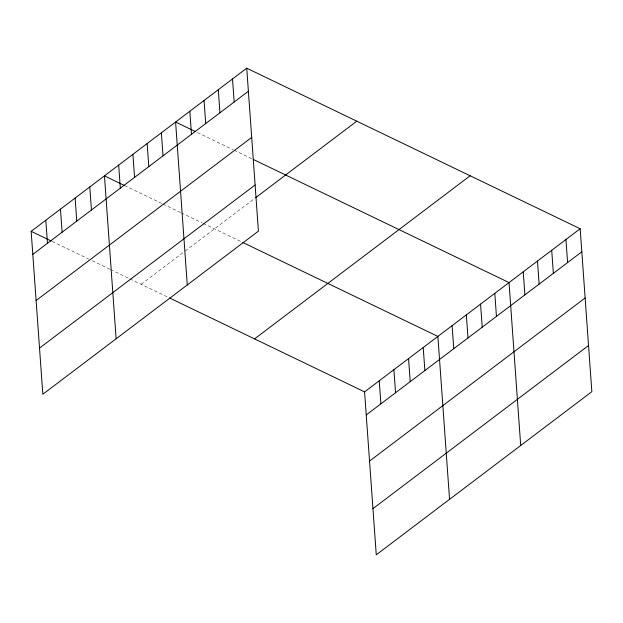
<?xml version="1.0" encoding="UTF-8"?>
<svg xmlns="http://www.w3.org/2000/svg" width="623" height="623" viewBox="0 0 623 623"><rect width="100%" height="100%" fill="white"/><g stroke="black" fill="none" stroke-linecap="round" stroke-linejoin="round"><path stroke-width="0.47" stroke-dasharray="3.12 2.34" d="M141.18 284.306L183.621 252.198M185.163 251.03L254.924 198.246M197.429 132.543L233.228 149.785M234.108 150.205L252.44 159.029M124.538 185.529L162.089 203.612M162.961 204.033L180.429 212.443M181.301 212.864L202.257 222.956M203.129 223.377L241.965 242.074M52.106 241.42L88.785 259.075M92.282 260.757L109.741 269.167M110.621 269.588L128.953 278.419M129.833 278.839L168.662 297.537"/><path stroke-width="0.93" d="M246.739 68.195L258.42 231.125L42.831 394.25L31.15 231.328L246.739 68.195L580.169 228.75L591.85 391.672L376.261 554.805L364.58 391.875L580.169 228.75M32.801 254.379L248.39 91.254M36.111 300.543L251.7 137.41M39.522 348.093L255.111 184.969M255.671 197.678L356.769 121.181M254.55 338.896L470.139 175.764M366.231 414.934L581.827 251.801M369.54 461.09L585.129 297.958M372.951 508.648L588.54 345.516M195.684 131.702L175.593 122.03L187.274 284.96M253.32 159.449L509.03 282.577L520.703 445.507M124.538 185.529L104.454 175.865L116.127 338.787M242.822 242.487L437.883 336.412L449.557 499.342M31.15 231.328L51.234 241M169.526 297.95L364.58 391.875M565.941 239.512L567.592 262.571M551.713 250.282L553.364 273.333M537.485 261.045L539.136 284.104M523.258 271.815L524.909 294.866M494.794 293.347L496.453 316.398M480.567 304.11L482.218 327.168M466.339 314.88L467.99 337.939M452.111 325.642L453.762 348.701M423.219 347.502L424.87 370.56M408.563 358.599L410.214 381.65M393.9 369.688L395.55 392.747M379.243 380.785L380.894 403.836M232.511 78.965L234.162 102.016M218.284 89.728L219.935 112.786M204.056 100.498L205.707 123.556M189.828 111.26L191.479 134.319M161.365 132.792L163.016 155.851M147.137 143.563L148.788 166.621M132.909 154.325L134.56 177.384M118.682 165.095L120.332 188.154M89.79 186.955L91.441 210.013M75.134 198.044L76.785 221.103M60.47 209.141L62.121 232.2M45.814 220.231L47.465 243.289"/></g></svg>
